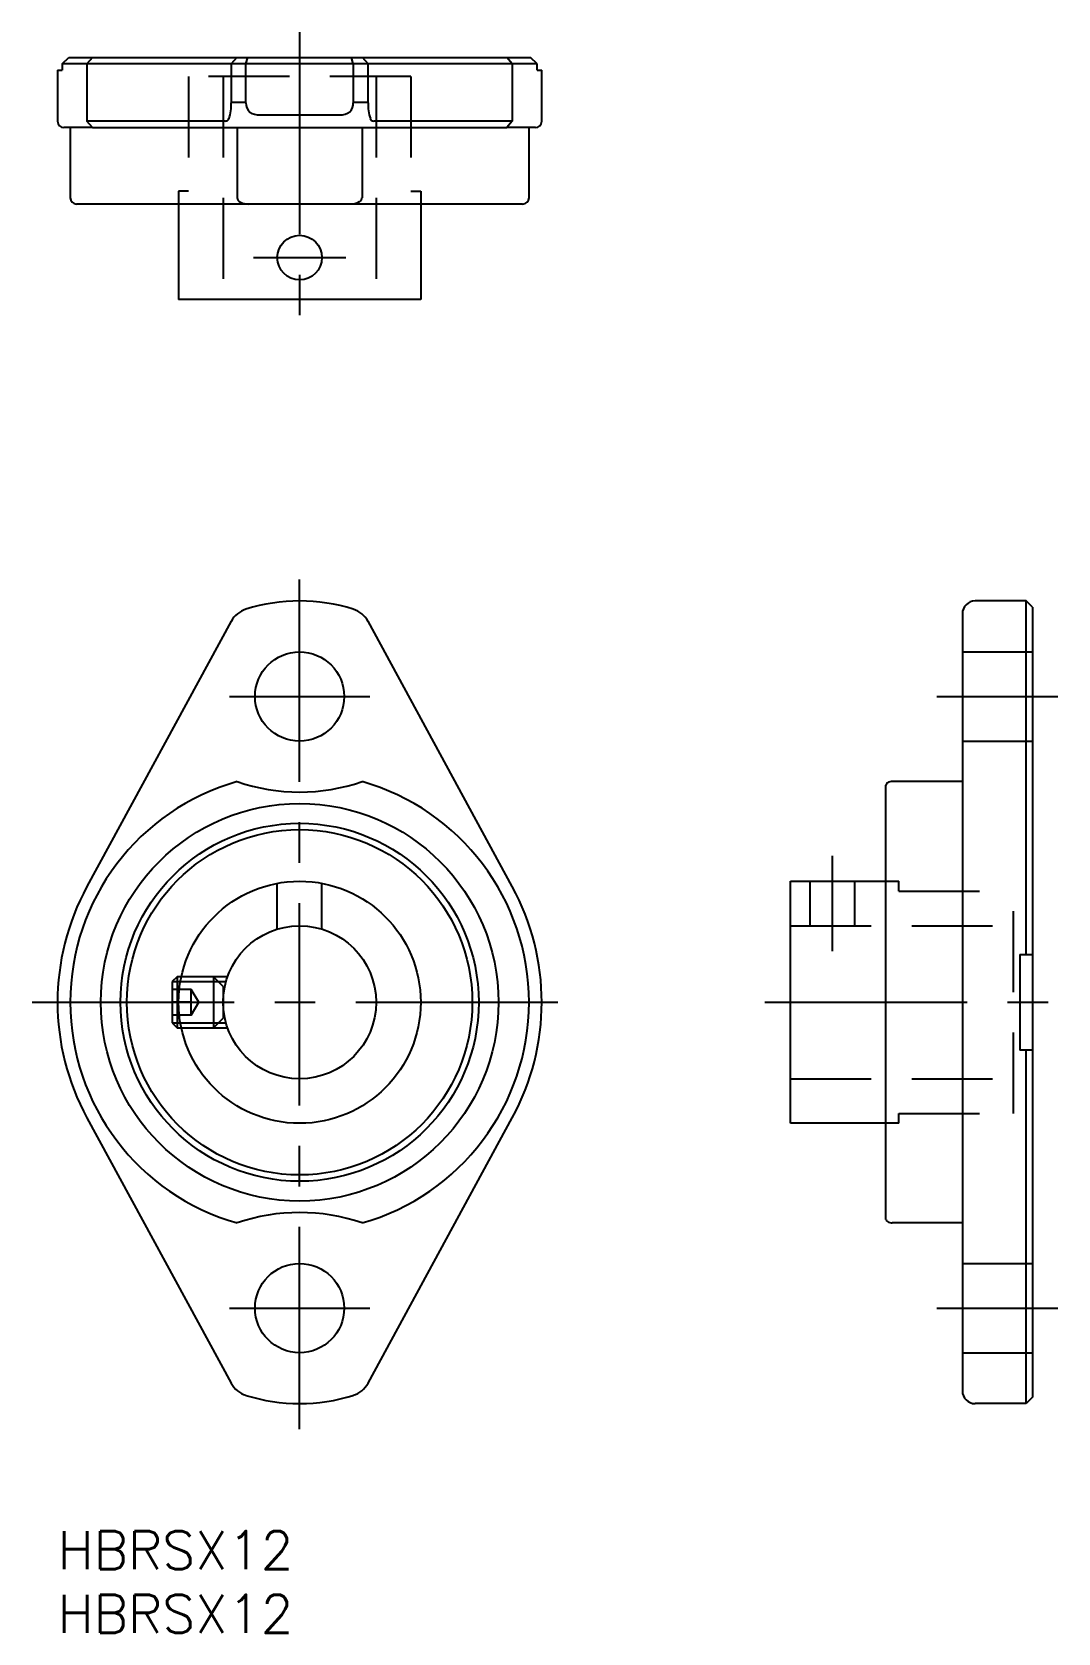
# Model space of a CAD drawing. Extents: x -2 to 79, y -8 to 118.
import ezdxf

# ---------------------------------------------------------------- set-up
doc = ezdxf.new("R2010")
doc.units = 0
doc.header["$LTSCALE"] = 0.5
doc.linetypes.add('CENTER', pattern=[50.8, 31.75, -6.35, 6.35, -6.35])
doc.linetypes.add('DASHED', pattern=[19.05, 12.7, -6.35])
for name, color, linetype in [('MSM_CENTER', 1, 'CENTER'), ('MSM_CONTINUOUS', 7, 'CONTINUOUS'), ('MSM_DASHED', 4, 'DASHED'), ('MSM_NARROW', 5, 'CONTINUOUS'), ('MSM_PART_NUMBER', 7, 'CONTINUOUS')]:
    doc.layers.add(name, color=color, linetype=linetype)
doc.styles.get("Standard").update_dxf_attribs({"font": 'txt.shx', "height": 3, "bigfont": 'bigfont.shx'})

# ---------------------------------------------------------------- blocks, each defined once
blk = doc.blocks.new('*U6')
at = {"layer": 'MSM_PART_NUMBER'}
blk.add_text('HBRSX12', height=3, dxfattribs=at).set_placement((0, -3))
blk = doc.blocks.new('*U7')
at = {"layer": 'MSM_PART_NUMBER'}
blk.add_text('HBRSX12', height=3, dxfattribs=at).set_placement((0, -8))

msp = doc.modelspace()

# ---------------------------------------------------------------- linework, layer by layer
at = {"layer": 'MSM_CENTER'}
for p, q in [((19, 117.65), (19, 94.65)), ((15.38, 99.95), (22.62, 99.95)), ((19, 8), (19, 75)), ((13.5, 65.5), (24.5, 65.5)), ((69.01, 65.5), (78.51, 65.5)), ((60.81, 45.5), (60.81, 53)), ((-2, 41.5), (40, 41.5)), ((55.51, 41.5), (78.51, 41.5)), ((13.5, 17.5), (24.5, 17.5)), ((69.01, 17.5), (78.51, 17.5))]:
    msp.add_line(p, q, dxfattribs=at)
at = {"layer": 'MSM_CONTINUOUS'}
for p, q in [((0.37, 115.15), (0.88, 115.65)), ((0.88, 115.65), (37.12, 115.65)), ((2.75, 115.65), (2.31, 115.15)), ((14.07, 115.65), (13.63, 115.15)), ((14.79, 115.15), (14.94, 115.65)), ((23.21, 115.15), (23.06, 115.65)), ((24.37, 115.15), (23.93, 115.65)), ((35.69, 115.15), (35.25, 115.65)), ((37.63, 115.15), (37.12, 115.65)), ((0, 114.65), (0.37, 114.65)), ((0, 114.65), (0, 110.65)), ((0.37, 115.15), (0.37, 114.65)), ((37.63, 115.15), (0.37, 115.15)), ((2.31, 115.15), (2.31, 110.65)), ((13.63, 115.15), (13.63, 112.11)), ((14.79, 112.11), (14.79, 115.15)), ((23.21, 115.15), (23.21, 112.11)), ((24.37, 112.11), (24.37, 115.15)), ((35.69, 115.15), (35.69, 110.65)), ((37.63, 114.65), (37.63, 115.15)), ((37.63, 114.65), (38, 114.65)), ((38, 110.65), (38, 114.65)), ((14.79, 112.11), (13.63, 112.11)), ((24.37, 112.11), (23.21, 112.11)), ((13.18, 110.65), (2.31, 110.65)), ((2.75, 110.15), (2.31, 110.65)), ((15.87, 111.15), (22.13, 111.15)), ((35.69, 110.65), (24.82, 110.65)), ((35.69, 110.65), (35.25, 110.15)), ((2.74, 110.15), (0.5, 110.15)), ((1, 110.15), (1, 104.65)), ((2.75, 110.15), (35.25, 110.15)), ((14.1, 110.15), (14.1, 104.65)), ((23.9, 110.15), (23.9, 104.65)), ((37.5, 110.15), (35.26, 110.15)), ((37, 104.65), (37, 110.15)), ((36.5, 104.15), (1.5, 104.15)), ((9.5, 104.15), (9.5, 96.65)), ((28.5, 104.15), (28.5, 96.65)), ((28.5, 96.65), (9.5, 96.65)), ((76.01, 73), (72.01, 73)), ((76.51, 72.5), (76.01, 73)), ((76.01, 45.25), (76.01, 73)), ((71.01, 72), (71.01, 11)), ((76.51, 72.5), (76.51, 10.5)), ((13.63, 71.4), (2.31, 50.58)), ((35.69, 50.58), (24.37, 71.4)), ((65.01, 24.46), (65.01, 58.54)), ((71.01, 58.82), (65.51, 58.82)), ((57.51, 51), (65.01, 51)), ((57.51, 32), (57.51, 51)), ((75.51, 45.25), (76.51, 45.25)), ((75.51, 45.25), (75.51, 37.75)), ((9.38, 43.5), (9, 43.12)), ((9, 43.12), (9, 39.88)), ((9.38, 43.5), (9.38, 39.5)), ((9.71, 43.5), (9.38, 43.5)), ((9, 39.88), (9.38, 39.5)), ((9.38, 39.5), (9.71, 39.5)), ((76.51, 37.75), (75.51, 37.75)), ((76.01, 10), (76.01, 37.75)), ((2.31, 32.42), (13.63, 11.6)), ((24.37, 11.6), (35.69, 32.42)), ((65.01, 32), (57.51, 32)), ((71.01, 24.18), (65.51, 24.18)), ((76.51, 10.5), (76.01, 10)), ((76.01, 10), (72.01, 10))]:
    msp.add_line(p, q, dxfattribs=at)
for centre, radius in [((19, 99.95), 1.75), ((19, 65.5), 3.5), ((19, 41.5), 15.6), ((19, 41.5), 14.05), ((19, 41.5), 13.55), ((19, 41.5), 9.5), ((19, 41.5), 6), ((19, 17.5), 3.5)]:
    msp.add_circle(centre, radius, dxfattribs=at)
for centre, radius, start, end in [((10.32, 111.93), 3.32, 341.0624, 2.9849), ((15.7, 112.04), 0.913, 176.0738, 229.2579), ((22.26, 112.05), 0.95, 315.7514, 3.1784), ((27.61, 111.92), 3.24, 176.7513, 199.2015), ((0.5, 110.65), 0.5, 180, 270), ((13.16, 110.97), 0.315, 273.9955, 339.6423), ((15.79, 112.43), 1.28, 237.3442, 273.3476), ((22.22, 112.37), 1.22, 266.0742, 306.6211), ((24.84, 110.97), 0.318, 200.668, 265.6941), ((37.5, 110.65), 0.5, 270, 0), ((1.5, 104.65), 0.5, 180, 270), ((14.53, 104.69), 0.429, 184.7412, 246.4277), ((14.96, 105.48), 1.33, 243.3391, 269.7547), ((23.07, 105.35), 1.19, 270.0615, 302.3034), ((23.5, 104.67), 0.394, 301.7157, 356.8745), ((36.5, 104.65), 0.5, 270, 0), ((19, 59), 14, 72.4851, 107.5149), ((72.01, 72), 1, 90, 180), ((15.39, 70.44), 2, 107.5149, 151.4626), ((22.61, 70.44), 2, 28.5374, 72.4851), ((19, 41.5), 18, 105.7824, 254.2176), ((19, 73), 15, 250.9507, 289.0493), ((19, 41.5), 18, 285.7824, 74.2176), ((65.24, 58.52), 0.228, 117.6089, 175.2742), ((65.49, 58.11), 0.712, 88.6609, 120.5224), ((19, 41.5), 19, 151.4626, 208.5374), ((19, 41.5), 19, 331.4626, 28.5374), ((19, 10), 15, 70.9507, 109.0493), ((65.24, 24.48), 0.225, 184.826, 239.4266), ((65.49, 24.87), 0.689, 237.6349, 271.7834), ((15.39, 12.56), 2, 208.5374, 252.4851), ((22.61, 12.56), 2, 287.5149, 331.4626), ((19, 24), 14, 252.4851, 287.5149), ((72.01, 11), 1, 180, 270)]:
    msp.add_arc(centre, radius, start, end, dxfattribs=at)
at = {"layer": 'MSM_DASHED'}
for p, q in [((27.72, 114.15), (10.28, 114.15)), ((10.28, 114.15), (10.28, 105.15)), ((13, 114.15), (13, 96.65)), ((25, 114.15), (25, 96.65)), ((27.72, 114.15), (27.72, 105.15)), ((9.5, 105.15), (9.5, 104.15)), ((10.28, 105.15), (9.5, 105.15)), ((27.72, 105.15), (28.5, 105.15)), ((28.5, 105.15), (28.5, 104.15)), ((71.01, 69), (76.51, 69)), ((71.01, 62), (76.51, 62)), ((17.25, 47.24), (17.25, 50.84)), ((20.75, 47.24), (20.75, 50.84)), ((59.06, 47.5), (59.06, 51)), ((62.56, 47.5), (62.56, 51)), ((65.01, 51), (66.01, 51)), ((66.01, 50.22), (66.01, 51)), ((66.01, 50.22), (75.01, 50.22)), ((75.01, 32.78), (75.01, 50.22)), ((57.51, 47.5), (75.01, 47.5)), ((9.64, 43.12), (13.22, 43.12)), ((13.34, 43.5), (9.71, 43.5)), ((13, 42.75), (12.25, 43.5)), ((12.25, 43.5), (12.25, 39.5)), ((13, 42.75), (13, 40.25)), ((10.5, 42.5), (9, 42.5)), ((10.5, 41.5), (9, 41.5)), ((10.5, 40.5), (10.5, 42.5)), ((11.08, 41.5), (10.5, 42.5)), ((10.5, 40.5), (11.08, 41.5)), ((10.5, 40.5), (9, 40.5)), ((12.25, 39.5), (13, 40.25)), ((9.64, 39.88), (13.22, 39.88)), ((9.71, 39.5), (13.34, 39.5)), ((57.51, 35.5), (75.01, 35.5)), ((66.01, 32), (66.01, 32.78)), ((66.01, 32.78), (75.01, 32.78)), ((66.01, 32), (65.01, 32)), ((71.01, 21), (76.51, 21)), ((71.01, 14), (76.51, 14))]:
    msp.add_line(p, q, dxfattribs=at)
at = {"layer": 'MSM_NARROW'}
for p, q in [((9, 43.12), (9.64, 43.12)), ((9, 39.88), (9.64, 39.88))]:
    msp.add_line(p, q, dxfattribs=at)

# ---------------------------------------------------------------- block references
at = {"layer": 'MSM_CONTINUOUS'}
for name in ['*U6', '*U7']:
    msp.add_blockref(name, (0, 0), dxfattribs=at)

doc.saveas('drawing.dxf')
